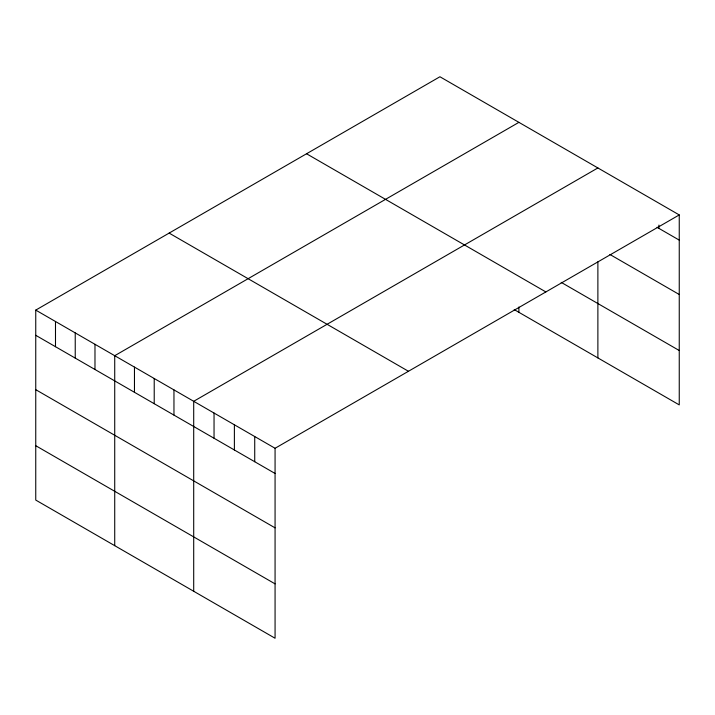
<?xml version="1.0" encoding="UTF-8"?>
<svg xmlns="http://www.w3.org/2000/svg" width="715" height="715" viewBox="0 0 715 715"><rect width="100%" height="100%" fill="white"/><g stroke="black" fill="none" stroke-linecap="round" stroke-linejoin="round"><path stroke-width="1.07" d="M35.75 310.104L275.069 448.278L275.069 638.245L35.75 500.071L35.75 310.104L439.931 76.755L679.25 214.929L679.25 404.896L514.21 309.604M518.902 122.354L114.722 355.704L114.722 545.67M597.883 167.945L193.702 401.303L193.702 591.269M275.069 448.278L679.25 214.929M657.058 227.307L679.25 240.124M609.904 254.46L679.25 294.5M561.212 282.371L679.25 350.52M306.547 153.761L545.867 291.935M169.133 233.099L408.444 371.273M35.75 335.308L275.069 473.473M35.75 389.675L275.069 527.849M35.75 445.704L275.069 583.869M658.908 225.091L658.908 228.38M597.883 261.797L597.883 357.911M518.902 306.985L518.902 312.321M254.728 436.534L254.728 461.729M234.386 424.79L234.386 449.985M214.044 413.047L214.044 438.241M173.959 389.898L173.959 415.093M154.217 378.503L154.217 403.698M134.465 367.099L134.465 392.303M94.979 344.308L94.979 369.503M75.236 332.904L75.236 358.099M55.493 321.509L55.493 346.704"/></g></svg>
